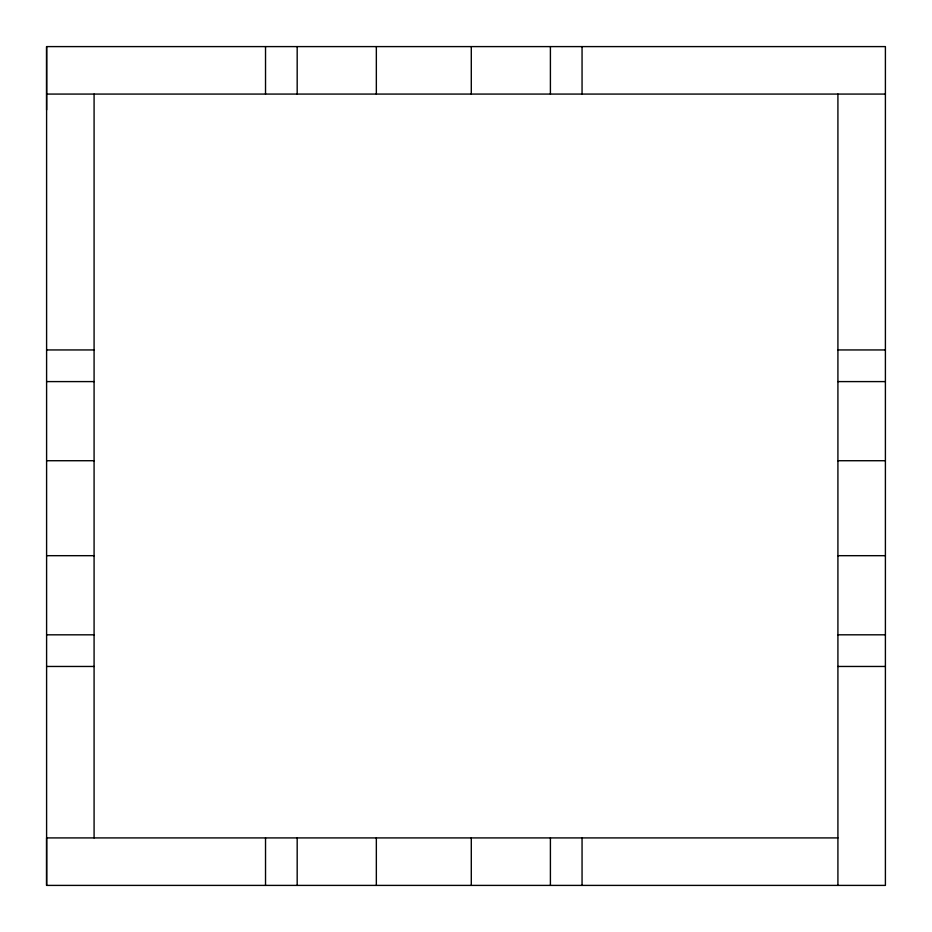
<?xml version="1.0" encoding="UTF-8"?>
<svg xmlns="http://www.w3.org/2000/svg" width="932" height="932" viewBox="0 0 932 932"><rect width="100%" height="100%" fill="white"/><g stroke="black" fill="none" stroke-linecap="round" stroke-linejoin="round"><path stroke-width="1.4" d="M46.6 885.4L46.6 46.6L885.4 46.6L885.4 885.4L46.6 885.4L46.6 837.915L837.915 837.915M46.6 109.906L46.6 46.6M46.6 94.074L885.4 94.074M46.6 349.943L94.085 349.943M837.915 349.943L885.4 349.943M46.6 381.596L94.085 381.596M837.915 381.596L885.4 381.596M46.6 460.723L94.085 460.723M837.915 460.723L885.4 460.723M46.6 555.682L94.085 555.682M837.915 555.682L885.4 555.682M46.6 634.82L94.085 634.82M837.915 634.808L885.4 634.808M46.6 666.462L94.085 666.462M837.915 666.462L885.4 666.462M837.915 94.074L837.915 885.4M582.057 46.6L582.057 94.074M582.057 837.915L582.057 885.4M550.404 46.6L550.404 94.074M550.404 837.915L550.404 885.4M471.289 46.6L471.289 94.074M471.289 837.915L471.289 885.4M376.342 46.6L376.342 94.074M376.342 837.915L376.342 885.4M297.18 46.6L297.18 94.074M297.18 837.915L297.18 885.4M265.527 46.6L265.527 94.074M265.527 837.915L265.527 885.4M94.085 94.085L94.085 837.915"/></g></svg>
